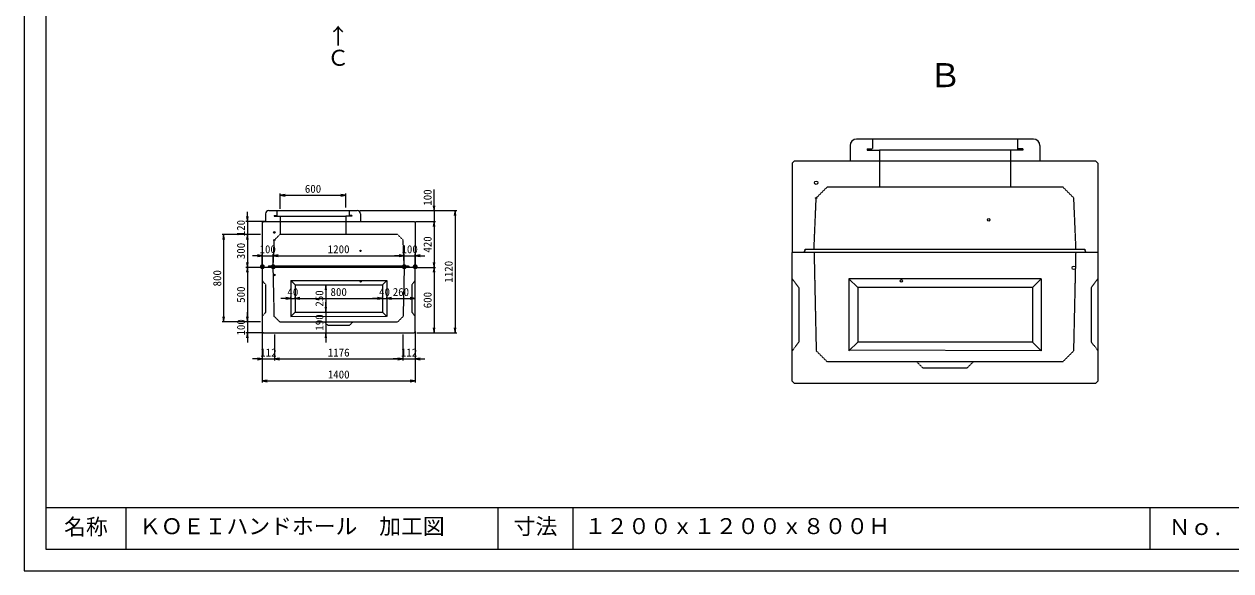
# Model space of a CAD drawing. Units: millimetres, scale not verified. Extents: x -420 to 421, y -297 to 297.
# Drawn here: x -420 to 132, y -297 to -46 of the extents above; entities that cross this region are included whole.
import ezdxf
from ezdxf.enums import TextEntityAlignment as Align

# ---------------------------------------------------------------- set-up
doc = ezdxf.new("R2010")
doc.units = ezdxf.units.MM
doc.header["$PDMODE"] = 32
doc.header["$PDSIZE"] = 0.5
doc.linetypes.add('USER2', pattern=[4.7625, 3.175, -1.5875])
doc.layers.add('0-0', color=7, linetype='Continuous')
for name, color, linetype, lineweight in [('0-1_0', 9, 'Continuous', 25), ('0-2_dims', 7, 'Continuous', 18), ('0-3_pen1実線', 4, 'Continuous', 13), ('0-4_pen2実線', 3, 'Continuous', 13), ('0-5_pen3実線', 7, 'Continuous', 25), ('0-6_pen4実線', 7, 'Continuous', 25), ('0-7_pen2破線', 3, 'USER2', 25), ('0-9_draw', 7, 'Continuous', 13)]:
    doc.layers.add(name, color=color, linetype=linetype, lineweight=lineweight)
doc.styles.add('ＭＳ ゴシック', font='')
doc.styles.get('ＭＳ ゴシック').set_extended_font_data('MS Gothic')

# ---------------------------------------------------------------- blocks, each defined once
blk = doc.blocks.new('部分図 1')
at = {"layer": '0-1_0'}
blk.add_lwpolyline([(0, 0), (16824, 0), (16824, 11878), (0, 11878)], close=True, dxfattribs=at)
at = {"layer": '0-2_dims'}
for p, q in [((2346.5, 3317), (2346.5, 3458)), ((2346.5, 3443), (2946.5, 3443)), ((2946.5, 3332), (2946.5, 3458)), ((3754.5, 3302), (3754.5, 3497)), ((2045, 3202), (2045, 3292)), ((3076.5, 3302), (3769.5, 3302)), ((3091.5, 3302), (3962.5, 3302)), ((3754.5, 3302), (3754.5, 3202)), ((3947.5, 3302), (3947.5, 2182)), ((2206.5, 3202), (2030, 3202)), ((2045, 3202), (2045, 3082)), ((3586.5, 3202), (3769.5, 3202)), ((3586.5, 3202), (3769.5, 3202)), ((3754.5, 3202), (3754.5, 3112)), ((3754.5, 3202), (3754.5, 2782)), ((2151.5, 3082), (1812.5, 3082)), ((1827.5, 3082), (1827.5, 2282)), ((2166.5, 3082), (2030, 3082)), ((2166.5, 3082), (2030, 3082)), ((2045, 3082), (2045, 2992)), ((2045, 3082), (2045, 2782)), ((2181.5, 2889), (2091.5, 2889)), ((2181.5, 2801.1), (2181.5, 2904)), ((2181.5, 2889), (2281.2, 2889)), ((2281.2, 2801.1), (2281.2, 2904)), ((2281.2, 2801.1), (2281.2, 2904)), ((2281.2, 2889), (2371.2, 2889)), ((2281.2, 2889), (3481.28, 2889)), ((3481.28, 2889), (3391.28, 2889)), ((3481.28, 2797), (3481.28, 2904)), ((3481.28, 2797), (3481.28, 2904)), ((3481.28, 2889), (3581.6, 2889)), ((3581.6, 2794.84), (3581.6, 2904)), ((3581.6, 2889), (3671.6, 2889)), ((2166.5, 2782), (2030, 2782)), ((2166.5, 2782), (2030, 2782)), ((2045, 2782), (2045, 2282)), ((3596.5, 2782), (3769.5, 2782)), ((3596.5, 2782), (3769.5, 2782)), ((3754.5, 2782), (3754.5, 2182)), ((2763.6, 2622), (2763.6, 2372)), ((2771.6, 2622), (2778.6, 2622)), ((2441.6, 2497), (2351.6, 2497)), ((2441.6, 2497), (2441.6, 2512)), ((2441.6, 2497), (2481.6, 2497)), ((2481.6, 2497), (2481.6, 2512)), ((2481.6, 2497), (2481.6, 2512)), ((2481.6, 2497), (2571.6, 2497)), ((2481.6, 2497), (3281.6, 2497)), ((2763.6, 2372), (2763.6, 2462)), ((3281.6, 2497), (3191.6, 2497)), ((3281.6, 2497), (3281.6, 2512)), ((3281.6, 2497), (3281.6, 2512)), ((3281.6, 2497), (3321.6, 2497)), ((3321.6, 2497), (3321.6, 2512)), ((3321.6, 2497), (3321.6, 2512)), ((3321.6, 2497), (3411.6, 2497)), ((3321.6, 2497), (3581.6, 2497)), ((3581.6, 2497), (3581.6, 2512)), ((2045, 2282), (2045, 2372)), ((2763.6, 2372), (2763.6, 2182)), ((2771.6, 2372), (2778.6, 2372)), ((2771.6, 2372), (2778.6, 2372)), ((2151.5, 2282), (1812.5, 2282)), ((2166.5, 2282), (2030, 2282)), ((2166.5, 2282), (2030, 2282)), ((2045, 2282), (2045, 2182)), ((2181.6, 2215.3), (2181.6, 1927)), ((2176.5, 2182), (2030, 2182)), ((2045, 2182), (2045, 2092)), ((2181.6, 2108), (2181.6, 1726)), ((2293.5, 2167), (2293.5, 1927)), ((2293.5, 2167), (2293.5, 1927)), ((2745.6, 2182), (2778.6, 2182)), ((2763.6, 2182), (2763.6, 2092)), ((3469.6, 2167), (3469.6, 1927)), ((3469.6, 2167), (3469.6, 1927)), ((3581.6, 2195), (3581.6, 1927)), ((3581.6, 2108), (3581.6, 1726)), ((3596.5, 2182), (3769.5, 2182)), ((3611.5, 2182), (3962.5, 2182)), ((2181.6, 1942), (2091.6, 1942)), ((2181.6, 1942), (2293.5, 1942)), ((2293.5, 1942), (2383.5, 1942)), ((2293.5, 1942), (3469.6, 1942)), ((3469.6, 1942), (3379.6, 1942)), ((3469.6, 1942), (3581.6, 1942)), ((3581.6, 1942), (3671.6, 1942)), ((2181.6, 1741), (3581.6, 1741))]:
    blk.add_line(p, q, dxfattribs=at)
for points in [[(2391.5, 3450.5), (2346.5, 3443), (2391.5, 3435.5)], [(2901.5, 3435.5), (2946.5, 3443), (2901.5, 3450.5)], [(3747, 3347), (3754.5, 3302), (3762, 3347)], [(2037.5, 3247), (2045, 3202), (2052.5, 3247)], [(3955, 3257), (3947.5, 3302), (3940, 3257)], [(3762, 3157), (3754.5, 3202), (3747, 3157)], [(3762, 3157), (3754.5, 3202), (3747, 3157)], [(1835, 3037), (1827.5, 3082), (1820, 3037)], [(2052.5, 3037), (2045, 3082), (2037.5, 3037)], [(2052.5, 3037), (2045, 3082), (2037.5, 3037)], [(2136.5, 2881.5), (2181.5, 2889), (2136.5, 2896.5)], [(2326.2, 2896.5), (2281.2, 2889), (2326.2, 2881.5)], [(2326.2, 2896.5), (2281.2, 2889), (2326.2, 2881.5)], [(3436.28, 2881.5), (3481.28, 2889), (3436.28, 2896.5)], [(3436.28, 2881.5), (3481.28, 2889), (3436.28, 2896.5)], [(3626.6, 2896.5), (3581.6, 2889), (3626.6, 2881.5)], [(2037.5, 2827), (2045, 2782), (2052.5, 2827)], [(2052.5, 2737), (2045, 2782), (2037.5, 2737)], [(3747, 2827), (3754.5, 2782), (3762, 2827)], [(3762, 2737), (3754.5, 2782), (3747, 2737)], [(2771.1, 2577), (2763.6, 2622), (2756.1, 2577)], [(2396.6, 2489.5), (2441.6, 2497), (2396.6, 2504.5)], [(2526.6, 2504.5), (2481.6, 2497), (2526.6, 2489.5)], [(2526.6, 2504.5), (2481.6, 2497), (2526.6, 2489.5)], [(3236.6, 2489.5), (3281.6, 2497), (3236.6, 2504.5)], [(3236.6, 2489.5), (3281.6, 2497), (3236.6, 2504.5)], [(3366.6, 2504.5), (3321.6, 2497), (3366.6, 2489.5)], [(3366.6, 2504.5), (3321.6, 2497), (3366.6, 2489.5)], [(3536.6, 2489.5), (3581.6, 2497), (3536.6, 2504.5)], [(1820, 2327), (1827.5, 2282), (1835, 2327)], [(2037.5, 2327), (2045, 2282), (2052.5, 2327)], [(2037.5, 2327), (2045, 2282), (2052.5, 2327)], [(2756.1, 2417), (2763.6, 2372), (2771.1, 2417)], [(2756.1, 2417), (2763.6, 2372), (2771.1, 2417)], [(3747, 2227), (3754.5, 2182), (3762, 2227)], [(3940, 2227), (3947.5, 2182), (3955, 2227)], [(2052.5, 2137), (2045, 2182), (2037.5, 2137)], [(2771.1, 2137), (2763.6, 2182), (2756.1, 2137)], [(2136.6, 1934.5), (2181.6, 1942), (2136.6, 1949.5)], [(2338.5, 1949.5), (2293.5, 1942), (2338.5, 1934.5)], [(2338.5, 1949.5), (2293.5, 1942), (2338.5, 1934.5)], [(3424.6, 1934.5), (3469.6, 1942), (3424.6, 1949.5)], [(3424.6, 1934.5), (3469.6, 1942), (3424.6, 1949.5)], [(3626.6, 1949.5), (3581.6, 1942), (3626.6, 1934.5)], [(2226.6, 1748.5), (2181.6, 1741), (2226.6, 1733.5)], [(3536.6, 1733.5), (3581.6, 1741), (3536.6, 1748.5)]]:
    blk.add_lwpolyline(points, dxfattribs=at)
at = {"layer": '0-3_pen1実線'}
for p, q in [((7835.43, 3851.39), (7829.47, 3857.35)), ((2946.5, 3249.02), (2949.48, 3252))]:
    blk.add_line(p, q, dxfattribs=at)
at = {"layer": '0-4_pen2実線'}
for centre, radius in [((7255.43, 3557.35), 16), ((8835.43, 3217.35), 12), ((2291.5, 3102), 8), ((3081.5, 2932), 6), ((9615.43, 2777.35), 16), ((2291.6, 2712), 8), ((3081.6, 2652), 6), ((8035.43, 2657.35), 12)]:
    blk.add_circle(centre, radius, dxfattribs=at)
at = {"layer": '0-5_pen3実線'}
for p, q in [((7565.43, 3897.35), (7565.43, 3757.35)), ((9245.43, 3957.35), (7625.43, 3957.35)), ((9305.43, 3897.35), (9305.43, 3757.35)), ((7035.43, 3737.35), (7055.43, 3757.35)), ((7035.43, 3737.35), (7035.43, 2917.35)), ((7055.43, 3757.35), (9815.43, 3757.35)), ((9835.43, 3737.35), (9815.43, 3757.35)), ((9835.43, 3737.35), (9835.43, 2917.35)), ((2211.5, 3272), (2211.5, 3202)), ((2241.5, 3302), (3051.5, 3302)), ((3081.5, 3272), (3081.5, 3202)), ((2181.5, 3192), (2191.5, 3202)), ((2181.5, 3192), (2181.5, 2782)), ((2191.5, 3202), (3571.5, 3202)), ((3581.5, 3192), (3571.5, 3202)), ((3581.5, 3192), (3581.5, 2782)), ((7035.43, 1737.35), (7035.43, 2917.35)), ((9835.43, 2917.35), (7035.43, 2917.35)), ((9835.43, 2917.35), (9835.43, 1737.35)), ((3581.5, 2782), (2181.5, 2782)), ((2181.6, 2782), (2181.6, 2192)), ((3581.6, 2192), (3581.6, 2782)), ((3321.6, 2662), (3281.6, 2622)), ((7555.43, 2677.35), (7635.43, 2597.35)), ((2881.6, 2622), (3281.6, 2622)), ((3281.6, 2622), (3281.6, 2372)), ((8435.43, 2597.35), (7635.43, 2597.35)), ((7635.43, 2597.35), (7635.43, 2097.35)), ((2441.6, 2332), (3318.3, 2335.3)), ((2881.6, 2372), (3281.6, 2372)), ((3281.6, 2372), (3321.6, 2332)), ((2181.6, 2192), (2191.6, 2182)), ((2191.6, 2182), (3571.6, 2182)), ((3581.6, 2192), (3571.6, 2182)), ((7635.43, 2097.35), (7555.43, 2017.35)), ((9315.43, 2017.35), (7562.02, 2023.94)), ((8435.43, 2097.35), (7635.43, 2097.35)), ((7035.43, 1737.35), (7055.43, 1717.35)), ((9815.43, 1717.35), (7055.43, 1717.35)), ((9835.43, 1737.35), (9815.43, 1717.35)), ((931, 580), (931, 200)), ((5025, 580), (5025, 200))]:
    blk.add_line(p, q, dxfattribs=at)
for points in [[(2881.6, 2662), (3321.6, 2662), (3321.6, 2332)], [(8435.43, 2677.35), (7555.43, 2677.35), (7555.43, 2017.35)]]:
    blk.add_lwpolyline(points, dxfattribs=at)
for centre, radius, start, end in [((7625.43, 3897.35), 60, 90, 180), ((9245.43, 3897.35), 60, 0, 90), ((2241.5, 3272), 30, 90, 180), ((3051.5, 3272), 30, 0, 90)]:
    blk.add_arc(centre, radius, start, end, dxfattribs=at)
at = {"layer": '0-6_pen4実線'}
for p, q in [((200, 580), (16610, 580)), ((4340.3, 580), (4340.3, 200)), ((10312, 580), (10312, 200))]:
    blk.add_line(p, q, dxfattribs=at)
blk.add_lwpolyline([(200, 200), (16610, 200), (16610, 11452), (200, 11452)], close=True, dxfattribs=at)
at = {"layer": '0-7_pen2破線'}
for p, q in [((7723.43, 3869.35), (7771.43, 3869.35)), ((7723.43, 3869.35), (7723.43, 3857.35)), ((7771.43, 3957.35), (7771.43, 3869.35)), ((9099.43, 3957.35), (9099.43, 3857.35)), ((9147.43, 3869.35), (9099.43, 3869.35)), ((9147.43, 3869.35), (9147.43, 3857.35)), ((7723.43, 3857.35), (7835.43, 3857.35)), ((7835.43, 3857.35), (7835.43, 3757.35)), ((9147.43, 3857.35), (7835.43, 3857.35)), ((9035.43, 3857.35), (9035.43, 3757.35)), ((7835.43, 3757.35), (7835.43, 3517.35)), ((9035.43, 3757.75), (9035.43, 3517.75)), ((7255.43, 3417.35), (7355.43, 3517.35)), ((8435.43, 3517.35), (7355.43, 3517.35)), ((9515.43, 3517.35), (8435.43, 3517.35)), ((7235.43, 2947.35), (7255.43, 3417.35)), ((2290.5, 3258), (2290.5, 3252)), ((2290.5, 3258), (2314.5, 3258)), ((2290.5, 3252), (2946.5, 3252)), ((2314.5, 3302), (2314.5, 3252)), ((2346.5, 3252), (2346.5, 3202)), ((3002.5, 3252), (2946.5, 3252)), ((2946.5, 3252), (2946.5, 3202)), ((2978.5, 3302), (2978.5, 3258)), ((3002.5, 3258), (2978.5, 3258)), ((3002.5, 3258), (3002.5, 3252)), ((2346.5, 3202), (2346.5, 3082)), ((2946.5, 3202), (2946.5, 3082)), ((2281.5, 2797), (2291.5, 3032)), ((2291.5, 3032), (2341.5, 3082)), ((2881.5, 3082), (2341.5, 3082)), ((3421.5, 3082), (2881.5, 3082)), ((9615.43, 2017.35), (9635.43, 2917.35)), ((2291.6, 2332), (2281.6, 2782)), ((2181.6, 2662), (2211.6, 2622)), ((3581.6, 2662), (3551.6, 2622)), ((7035.43, 2677.35), (7095.43, 2597.35)), ((9835.43, 2677.35), (9775.43, 2597.35)), ((2211.6, 2622), (2211.6, 2372)), ((3551.6, 2622), (3551.6, 2372)), ((7095.43, 2597.35), (7095.43, 2097.35)), ((9775.43, 2597.35), (9775.43, 2097.35)), ((2211.6, 2372), (2181.6, 2332)), ((2341.6, 2282), (2291.6, 2332)), ((3551.6, 2372), (3581.6, 2332)), ((2341.6, 2282), (3421.6, 2282)), ((2781.6, 2252), (2751.6, 2282)), ((7095.43, 2097.35), (7035.43, 2017.35)), ((9515.43, 1917.35), (9615.43, 2017.35)), ((9775.43, 2097.35), (9835.43, 2017.35)), ((9515.43, 1917.35), (7355.43, 1917.35)), ((8635.43, 1857.35), (8695.43, 1917.35))]:
    blk.add_line(p, q, dxfattribs=at)
for points in [[(9635.43, 2947.35), (9615.43, 3417.35), (9515.43, 3517.35)], [(3481.5, 2797), (3471.5, 3032), (3421.5, 3082)], [(7155.43, 2947.35), (7145.43, 2917.35), (7155.43, 2947.35), (9715.43, 2947.35), (9725.43, 2917.35), (9715.43, 2947.35)], [(7236.07, 2917.35), (7255.43, 2017.35), (7355.43, 1917.35)], [(2241.5, 2797), (2236.5, 2782), (2241.5, 2797), (3521.5, 2797), (3526.5, 2782), (3521.5, 2797)], [(3481.28, 2782), (3471.6, 2332), (3421.6, 2282)], [(2781.6, 2252), (2981.6, 2252), (3011.6, 2282)], [(8635.43, 1857.35), (8235.43, 1857.35), (8175.43, 1917.35)]]:
    blk.add_lwpolyline(points, dxfattribs=at)
for p in [(7255.43, 3417.35), (2291.5, 3032)]:
    blk.add_point(p, dxfattribs=at)
at = {"layer": '0-9_draw'}
for p, q in [((2441.6, 2662), (2441.6, 2332)), ((2441.6, 2662), (2481.6, 2622)), ((2441.6, 2662), (2881.6, 2662)), ((9315.43, 2677.35), (8435.43, 2677.35)), ((9315.43, 2677.35), (9235.43, 2597.35)), ((9315.43, 2677.35), (9315.43, 2017.35)), ((2481.6, 2622), (2481.6, 2372)), ((2481.6, 2622), (2881.6, 2622)), ((9235.43, 2597.35), (8435.43, 2597.35)), ((9235.43, 2597.35), (9235.43, 2097.35)), ((2481.6, 2372), (2441.6, 2332)), ((2481.6, 2372), (2881.6, 2372)), ((9235.43, 2097.35), (8435.43, 2097.35)), ((9235.43, 2097.35), (9315.43, 2017.35))]:
    blk.add_line(p, q, dxfattribs=at)
at = {"layer": '0-2_dims', "style": 'ＭＳ ゴシック'}
for s, height, p in [('↑', 146.6, (2776.5, 4785.5)), ('Ｃ', 146.6, (2776.5, 4585.5)), ('Ｂ', 219.9, (8286.21, 4367.4)), ('600', 73.31, (2571.5, 3443.5)), ('100', 73.31, (2156.35, 2889.5)), ('1200', 73.31, (2781.24, 2889.5)), ('100', 73.31, (3456.44, 2889.5)), ('●', 36.66, (2156.49, 2757)), ('●', 36.66, (2256.19, 2757)), ('●', 36.66, (3456.2, 2757)), ('●', 36.66, (3556.56, 2757)), ('40', 73.31, (2411.6, 2497.5)), ('800', 73.31, (2806.6, 2497.5)), ('40', 73.31, (3251.6, 2497.5)), ('260', 73.31, (3376.6, 2497.5)), ('112', 73.31, (2162.55, 1942.5)), ('1176', 73.31, (2781.55, 1942.5)), ('112', 73.31, (3450.6, 1942.5)), ('1400', 73.31, (2781.6, 1741.5))]:
    blk.add_text(s, height=height, dxfattribs=at).set_placement(p, align=Align.BOTTOM_LEFT)
for s, p in [('100', (3754, 3347)), ('120', (2044.5, 3067)), ('300', (2044.5, 2857)), ('420', (3754, 2917)), ('1120', (3947, 2642)), ('800', (1827, 2607)), ('500', (2044.5, 2457)), ('250', (2763.1, 2422)), ('600', (3754, 2407)), ('190', (2763.1, 2202)), ('100', (2044.5, 2157))]:
    blk.add_text(s, height=73.31, rotation=90, dxfattribs=at).set_placement(p, align=Align.BOTTOM_LEFT)
at = {"layer": '0-5_pen3実線', "style": 'ＭＳ ゴシック'}
for s, p in [('名称', (366, 287)), ('ＫＯＥＩハンドホール\u3000加工図', (1053, 292)), ('寸法', (4484.2, 291)), ('１２００ｘ１２００ｘ８００Ｈ', (5132, 293)), ('Ｎｏ.', (10484.7, 284.33))]:
    blk.add_text(s, height=146.6, dxfattribs=at).set_placement(p, align=Align.BOTTOM_LEFT)

msp = doc.modelspace()

# ---------------------------------------------------------------- block references
at = {"layer": '0-0', "xscale": 0.05, "yscale": 0.05}
msp.add_blockref('部分図 1', (-420.5, -297), dxfattribs=at)

doc.saveas('drawing.dxf')
